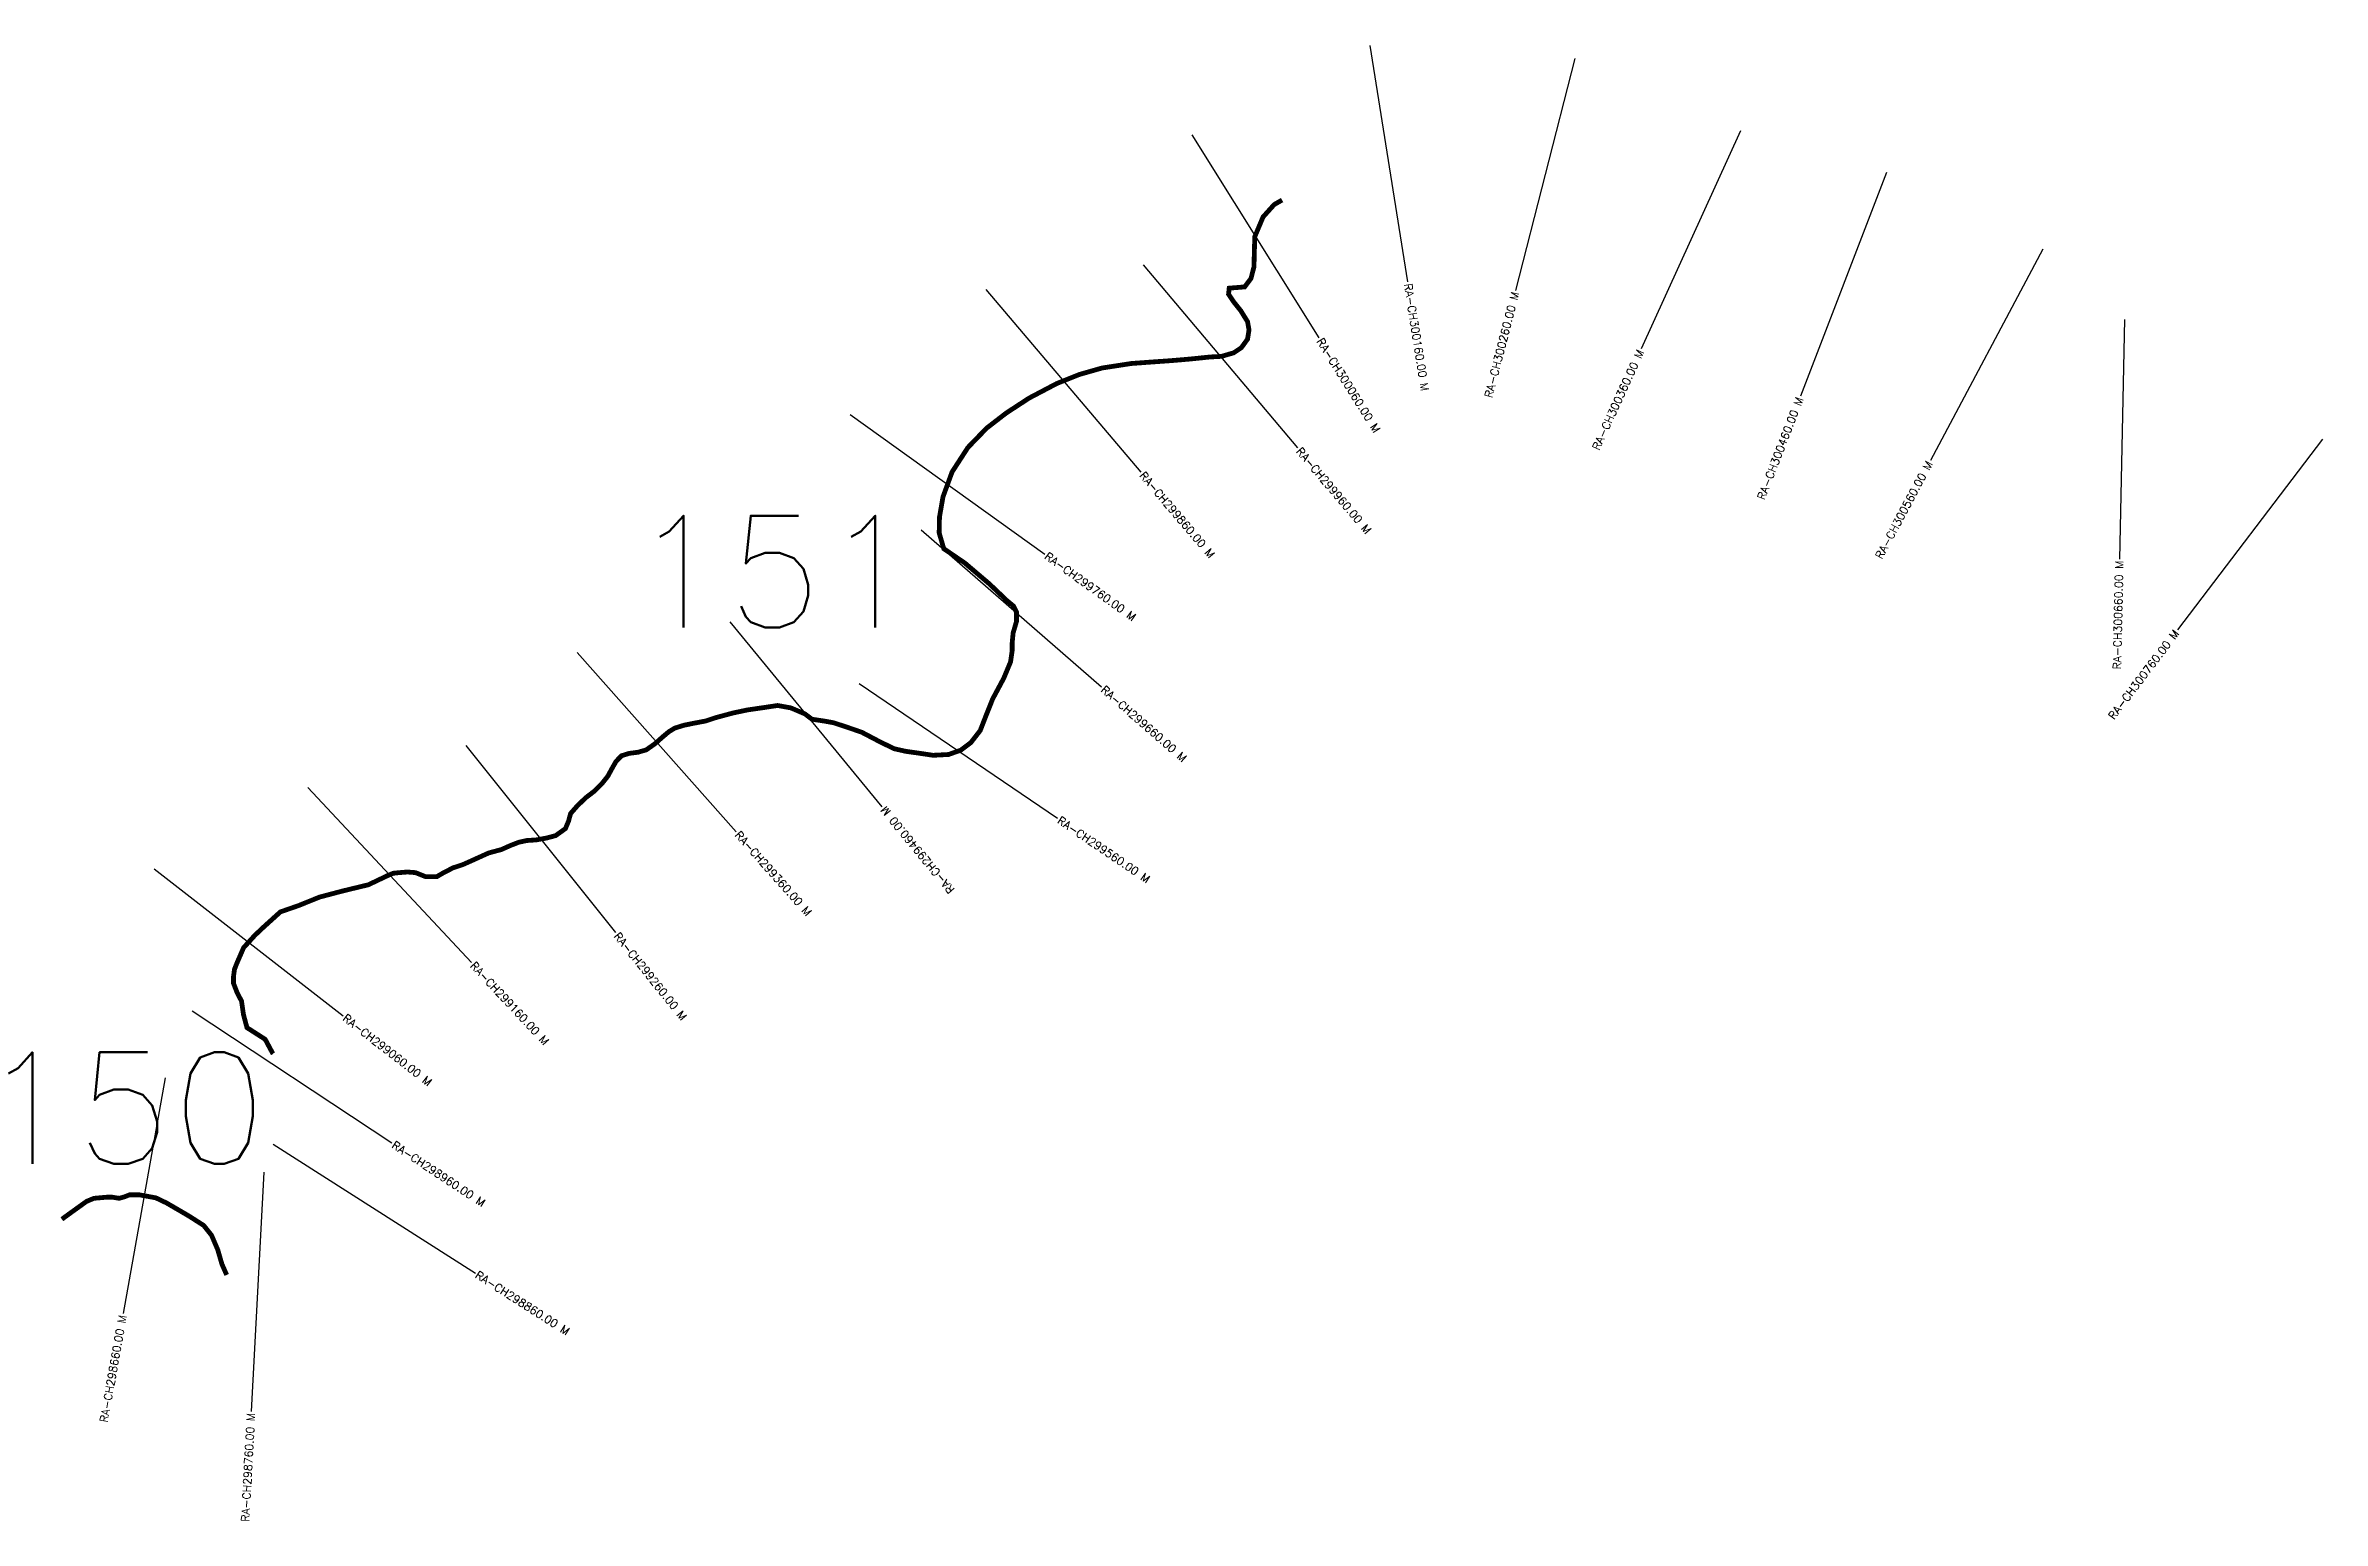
# Model space of a CAD drawing. Header units: metres. Extents: x 281119 to 288617, y 2015291 to 2018918.
# Drawn here: x 281851 to 283277, y 2015291 to 2016215 of the extents above; entities that cross this region are included whole.
import ezdxf
from ezdxf.enums import TextEntityAlignment as Align

# ---------------------------------------------------------------- set-up
doc = ezdxf.new("R2010")
doc.units = ezdxf.units.M
doc.header["$MEASUREMENT"] = 0
for name, color, linetype in [('CS', 134, 'Continuous'), ('CSMark', 6, 'Continuous'), ('NATURALLY PROTECTED', 3, 'Continuous')]:
    doc.layers.add(name, color=color, linetype=linetype)
doc.styles.get("Standard").update_dxf_attribs({"font": 'simplex.shx'})

msp = doc.modelspace()

# ---------------------------------------------------------------- linework, layer by layer
at = {"layer": 'CS'}
for p, q in [((282680.1, 2016214.8), (282703.8, 2016066.7)), ((282808.6, 2016206.7), (282771.4, 2016061.4)), ((282568.6, 2016158.8), (282648.2, 2016031.6)), ((282912.3, 2016161.3), (282850.1, 2016024.8)), ((283003.7, 2016135.2), (282949.8, 2015995.2)), ((282538.2, 2016077.4), (282634.9, 2015962.7)), ((283101.5, 2016087.3), (283031.1, 2015954.9)), ((282439.8, 2016061.9), (282536.8, 2015947.5)), ((283152.7, 2016043.1), (283149.5, 2015893.1)), ((282354.8, 2015983.6), (282476.7, 2015896.2)), ((283276.6, 2015968.2), (283185.9, 2015848.7)), ((282399.2, 2015911.5), (282512.2, 2015813)), ((282279.5, 2015853.9), (282374.7, 2015738)), ((282183.9, 2015834.5), (282283.4, 2015722.3)), ((282360.5, 2015815.1), (282484.6, 2015730.8)), ((282114.1, 2015776.3), (282207.8, 2015659.2)), ((282015.2, 2015750), (282117.7, 2015640.4)), ((281918.9, 2015699.1), (282037.3, 2015607.1)), ((281942.7, 2015610.1), (282067.8, 2015527.4)), ((281925.8, 2015568.2), (281899.5, 2015420.5)), ((281993.6, 2015526.6), (282120.1, 2015445.9)), ((281987.7, 2015509), (281979.7, 2015359.2))]:
    msp.add_line(p, q, dxfattribs=at)
at = {"layer": 'NATURALLY PROTECTED', "const_width": 3, "flags": 128}
for points in [[(281993.5, 2015583.3), (281993, 2015583.9), (281988.5, 2015592.3), (281977.1, 2015599.6), (281974.9, 2015607.8), (281973.7, 2015616.2), (281970.9, 2015621.6), (281968.7, 2015627.3), (281968.7, 2015631.9), (281969.3, 2015636.2), (281970.7, 2015639.8), (281975, 2015649.7), (281982, 2015657.4), (281987.4, 2015662.5), (281998, 2015672.1), (282009.5, 2015676.1), (282022.6, 2015681.4), (282037, 2015685.2), (282053.1, 2015689.1), (282065.3, 2015694.9), (282068.6, 2015696.3), (282072.5, 2015696.7), (282077.6, 2015697.1), (282082.6, 2015696.7), (282088.9, 2015694.2), (282096, 2015694.2), (282099.4, 2015696.2), (282106.1, 2015699.7), (282112.2, 2015701.7), (282117.8, 2015704.2), (282128.4, 2015709), (282136.5, 2015711.2), (282141.6, 2015713.5), (282147.2, 2015715.7), (282152.2, 2015716.8), (282158.2, 2015717.2), (282164.8, 2015718.4), (282170.4, 2015719.9), (282176.5, 2015724.3), (282178.5, 2015729.1), (282179.7, 2015733.7), (282183.9, 2015738.5), (282189.2, 2015743.6), (282194.8, 2015747.9), (282199.7, 2015752.9), (282202.9, 2015756.9), (282205.9, 2015762.4), (282208.2, 2015766.4), (282211.6, 2015769.9), (282216.4, 2015771.4), (282221.9, 2015772.1), (282227.1, 2015773.6), (282232.5, 2015777.4), (282237.6, 2015781.9), (282241.3, 2015785), (282244.9, 2015787.2), (282250.6, 2015789), (282257.5, 2015790.4), (282264.4, 2015791.7), (282270.7, 2015793.8), (282281.4, 2015796.7), (282290.4, 2015798.6), (282302.1, 2015800.3), (282309.3, 2015801.4), (282317.6, 2015799.9), (282326.5, 2015796.1), (282330.8, 2015792.8), (282338.8, 2015791.6), (282344.3, 2015790.6), (282351.7, 2015788.2), (282362.1, 2015784.6), (282373.7, 2015778.5), (282382.4, 2015774.3), (282389.5, 2015772.7), (282398, 2015771.5), (282406.7, 2015770.2), (282416.4, 2015770.7), (282424, 2015773.4), (282430.3, 2015778.1), (282436.2, 2015785.7), (282439.7, 2015794.7), (282444, 2015805.5), (282450.9, 2015818.4), (282455.2, 2015828.7), (282456.2, 2015835.7), (282456.2, 2015840.4), (282456.8, 2015846.8), (282458.9, 2015854), (282458.9, 2015859.9), (282457, 2015863.7), (282452.9, 2015867.1), (282441.9, 2015877.6), (282426.6, 2015890.6), (282413.4, 2015899.6), (282410.5, 2015909.5), (282410.7, 2015919.4), (282412.9, 2015932.1), (282418.6, 2015947.7), (282428.5, 2015963), (282440.2, 2015975.1), (282452.5, 2015984.6), (282466.9, 2015994), (282484.2, 2016003.1), (282498.2, 2016008.7), (282512.5, 2016012.8), (282530.7, 2016015.6), (282544.4, 2016016.6), (282555.7, 2016017.4), (282567.5, 2016018.4), (282580.2, 2016019.7), (282587.3, 2016020.1), (282594.9, 2016022.3), (282599.7, 2016025.5), (282603.6, 2016030.9), (282604.5, 2016036.7), (282603.6, 2016041.8), (282599.4, 2016048.6), (282595, 2016054.1), (282591.7, 2016059), (282592.1, 2016062.8), (282601.8, 2016063.6), (282605.7, 2016068.8), (282607.6, 2016076.1), (282608.1, 2016095), (282613.3, 2016107.4), (282620.3, 2016115.2), (282625.2, 2016118)], [(281861.2, 2015479.6), (281865.3, 2015482.6), (281876.7, 2015490.8), (281881.3, 2015492.7), (281889.2, 2015493.4), (281892.8, 2015493.4), (281897.1, 2015492.7), (281900.6, 2015493.7), (281903.6, 2015494.9), (281909.6, 2015494.9), (281920, 2015493), (281926.7, 2015489.8), (281933.6, 2015485.8), (281941.1, 2015481.4), (281950, 2015475.7), (281954.9, 2015469.6), (281958.8, 2015460.5), (281961.4, 2015451.5), (281964.4, 2015444.7)]]:
    msp.add_lwpolyline(points, dxfattribs=at)

# ---------------------------------------------------------------- texts
at = {"char_height": 70, "attachment_point": 1}
for s, insert in [('151', (282217.5, 2015920.3)), ('150', (281809.8, 2015584.2))]:
    msp.add_mtext_dynamic_manual_height_columns(s, width=95.172, gutter_width=1, heights=[0], dxfattribs=dict(at, insert=insert))
at = {"layer": 'CSMark'}
for s, rotation, p in [('RA-CH300160.00 M', 279.0989, (282704, 2016065.7)), ('RA-CH300060.00 M', 302.0541, (282648.7, 2016030.8)), ('RA-CH299960.00 M', 310.1729, (282635.6, 2015962)), ('RA-CH299860.00 M', 310.3199, (282537.5, 2015946.8)), ('RA-CH299760.00 M', 324.364, (282477.5, 2015895.7)), ('RA-CH299660.00 M', 318.9061, (282513, 2015812.3)), ('RA-CH299360.00 M', 311.5756, (282284.1, 2015721.6)), ('RA-CH299560.00 M', 325.8067, (282485.4, 2015730.2)), ('RA-CH299260.00 M', 308.6705, (282208.4, 2015658.4)), ('RA-CH299160.00 M', 313.081, (282118.3, 2015639.7)), ('RA-CH299060.00 M', 322.1493, (282038.1, 2015606.5)), ('RA-CH298960.00 M', 326.5306, (282068.7, 2015526.8)), ('RA-CH298860.00 M', 327.4636, (282120.9, 2015445.4))]:
    msp.add_text(s, height=5, rotation=rotation, dxfattribs=at).set_placement(p, align=Align.MIDDLE_LEFT)
for s, rotation, p in [('RA-CH300260.00 M', 75.6318, (282771.2, 2016060.4)), ('RA-CH300360.00 M', 65.4976, (282849.7, 2016023.9)), ('RA-CH300460.00 M', 68.9468, (282949.4, 2015994.3)), ('RA-CH300560.00 M', 61.9891, (283030.6, 2015954)), ('RA-CH300660.00 M', 88.7556, (283149.4, 2015892.1)), ('RA-CH300760.00 M', 52.8083, (283185.3, 2015847.9)), ('RA-CH299460.00 M', 129.3962, (282375.3, 2015737.3)), ('RA-CH298660.00 M', 79.8935, (281899.3, 2015419.5)), ('RA-CH298760.00 M', 86.9324, (281979.6, 2015358.2))]:
    msp.add_text(s, height=5, rotation=rotation, dxfattribs=at).set_placement(p, align=Align.MIDDLE_RIGHT)

doc.saveas('drawing.dxf')
